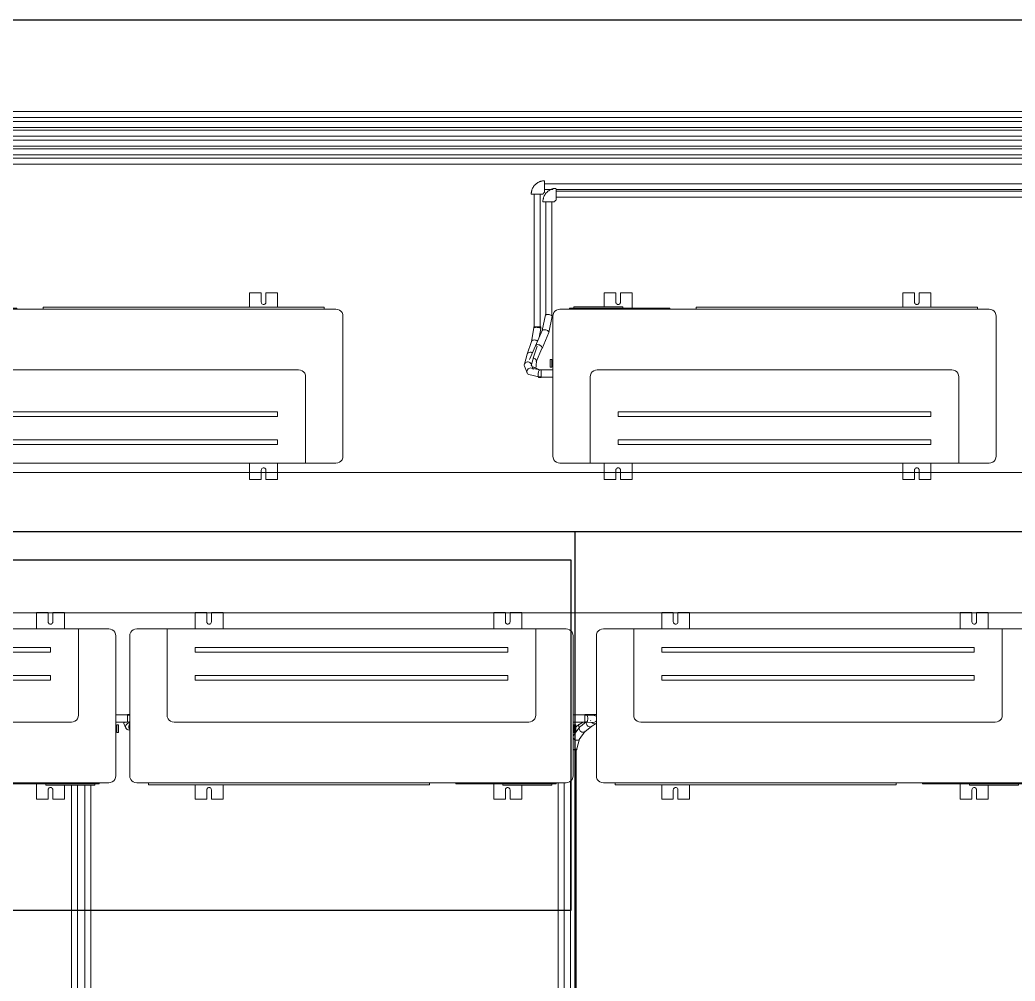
# Model space of a CAD drawing. Header units: millimetres. Extents: x 61345 to 69644, y 9491 to 29385.
# Drawn here: x 64851.9 to 65065.1, y 27063 to 27268.9 of the extents above; entities that cross this region are included whole.
import ezdxf

# ---------------------------------------------------------------- set-up
doc = ezdxf.new("R2010")
doc.units = ezdxf.units.MM
for name, color, linetype, lineweight in [('M-EQPM', 7, 'Continuous', 18), ('P-PIPE', 30, 'Continuous', 18), ('P-PIPE-CNTR', 3, 'Continuous', 18), ('S-BEAM', 8, 'Continuous', 18)]:
    doc.layers.add(name, color=color, linetype=linetype, lineweight=lineweight)

# ---------------------------------------------------------------- blocks, each defined once
blk = doc.blocks.new('Coude - Générique - Standard-V69-CVC TERASSE')
at = {"layer": 'P-PIPE'}
for p, q in [((-24797.2, 18530.7), (-24797.2, 18531.1)), ((-24825.8, 18502.5), (-24825.4, 18502.5)), ((-24797.2, 18506.1), (-24797.2, 18507.4))]:
    blk.add_line(p, q, dxfattribs=at)
for points in [[(-24797.2, 18531.1, 0), (-24798.4, 18531.1, 0), (-24799.5, 18531, 0), (-24800.6, 18530.9, 0), (-24801.8, 18530.8, 0), (-24802.9, 18530.5, 0), (-24804, 18530.3, 0), (-24805.1, 18530, 0), (-24806.2, 18529.7, 0), (-24807.3, 18529.3, 0), (-24808.4, 18528.9, 0), (-24809.4, 18528.4, 0), (-24810.4, 18527.9, 0), (-24811.4, 18527.3, 0), (-24812.4, 18526.7, 0), (-24813.4, 18526.1, 0), (-24814.3, 18525.5, 0), (-24815.2, 18524.8, 0), (-24816.1, 18524, 0), (-24816.9, 18523.2, 0), (-24817.7, 18522.4, 0), (-24818.5, 18521.6, 0), (-24819.3, 18520.7, 0), (-24820, 18519.8, 0), (-24820.7, 18518.9, 0), (-24821.3, 18518, 0), (-24821.9, 18517, 0), (-24822.5, 18516, 0), (-24823, 18515, 0), (-24823.5, 18513.9, 0), (-24823.9, 18512.9, 0), (-24824.3, 18511.8, 0), (-24824.6, 18510.7, 0), (-24824.9, 18509.6, 0), (-24825.2, 18508.5, 0), (-24825.4, 18507.4, 0), (-24825.6, 18506.2, 0), (-24825.7, 18505.1, 0), (-24825.8, 18504, 0), (-24825.8, 18502.8, 0), (-24825.8, 18502.5, 0)], [(-24797.2, 18531.1, 0), (-24797.2, 18530.7, 0), (-24797.2, 18529.4, 0), (-24797.2, 18527.4, 0), (-24797.2, 18524.8, 0), (-24797.2, 18521.7, 0), (-24797.2, 18518.4, 0), (-24797.2, 18515.1, 0)], [(-24797.2, 18514.7, 0), (-24797.2, 18512.1, 0), (-24797.2, 18509.4, 0), (-24797.2, 18507.4, 0), (-24797.2, 18506.1, 0)], [(-24800.9, 18502.5, 0), (-24802.1, 18502.5, 0), (-24804.1, 18502.5, 0), (-24806.8, 18502.5, 0), (-24809.8, 18502.5, 0), (-24813.1, 18502.5, 0), (-24816.4, 18502.5, 0), (-24819.5, 18502.5, 0), (-24822.1, 18502.5, 0), (-24824.1, 18502.5, 0), (-24825.4, 18502.5, 0), (-24825.8, 18502.5, 0)], [(-24800.4, 18502.5, 0), (-24800.4, 18502.6, 0), (-24800.4, 18502.8, 0), (-24800.4, 18502.9, 0), (-24800.4, 18503, 0), (-24800.4, 18503.1, 0), (-24800.3, 18503.3, 0), (-24800.3, 18503.4, 0), (-24800.3, 18503.5, 0), (-24800.2, 18503.6, 0), (-24800.2, 18503.7, 0), (-24800.1, 18503.9, 0), (-24800.1, 18504, 0), (-24800, 18504.1, 0), (-24799.9, 18504.2, 0), (-24799.9, 18504.3, 0), (-24799.8, 18504.4, 0), (-24799.7, 18504.5, 0), (-24799.6, 18504.6, 0), (-24799.5, 18504.7, 0), (-24799.4, 18504.8, 0), (-24799.4, 18504.9, 0), (-24799.3, 18505, 0), (-24799.2, 18505, 0), (-24799.1, 18505.1, 0), (-24798.9, 18505.2, 0), (-24798.8, 18505.3, 0), (-24798.7, 18505.3, 0), (-24798.6, 18505.4, 0), (-24798.5, 18505.4, 0), (-24798.4, 18505.5, 0), (-24798.3, 18505.5, 0), (-24798.1, 18505.6, 0), (-24798, 18505.6, 0), (-24797.9, 18505.6, 0), (-24797.8, 18505.7, 0), (-24797.6, 18505.7, 0), (-24797.5, 18505.7, 0), (-24797.4, 18505.7, 0), (-24797.3, 18505.7, 0), (-24797.2, 18505.7, 0)]]:
    blk.add_polyline3d(points, dxfattribs=at)
blk = doc.blocks.new('Coude - Générique - Standard-V70-CVC TERASSE')
at = {"layer": 'P-PIPE'}
for p, q in [((-24800.8, 18486.2), (-24800.4, 18486.2)), ((-24772.2, 18489.9), (-24772.2, 18491.2))]:
    blk.add_line(p, q, dxfattribs=at)
for points in [[(-24772.2, 18514.9, 0), (-24773.4, 18514.8, 0), (-24774.5, 18514.8, 0), (-24775.6, 18514.7, 0), (-24776.8, 18514.5, 0), (-24777.9, 18514.3, 0), (-24779, 18514, 0), (-24780.1, 18513.8, 0), (-24781.2, 18513.4, 0), (-24782.3, 18513, 0), (-24783.4, 18512.6, 0), (-24784.4, 18512.1, 0), (-24785.4, 18511.6, 0), (-24786.4, 18511.1, 0), (-24787.4, 18510.5, 0), (-24788.4, 18509.9, 0), (-24789.3, 18509.2, 0), (-24790.2, 18508.5, 0), (-24791.1, 18507.8, 0), (-24791.9, 18507, 0), (-24792.7, 18506.2, 0), (-24793.5, 18505.4, 0), (-24794.3, 18504.5, 0), (-24795, 18503.6, 0), (-24795.7, 18502.7, 0), (-24796.3, 18501.7, 0), (-24796.9, 18500.7, 0), (-24797.5, 18499.7, 0), (-24798, 18498.7, 0), (-24798.5, 18497.7, 0), (-24798.9, 18496.6, 0), (-24799.3, 18495.5, 0), (-24799.6, 18494.5, 0), (-24799.9, 18493.4, 0), (-24800.2, 18492.2, 0), (-24800.4, 18491.1, 0), (-24800.6, 18490, 0), (-24800.7, 18488.8, 0), (-24800.8, 18487.7, 0), (-24800.8, 18486.6, 0), (-24800.8, 18486.2, 0)], [(-24772.2, 18513.2, 0), (-24772.2, 18511.1, 0), (-24772.2, 18508.5, 0), (-24772.2, 18505.4, 0), (-24772.2, 18502.2, 0), (-24772.2, 18498.9, 0), (-24772.2, 18495.8, 0), (-24772.2, 18493.2, 0), (-24772.2, 18491.2, 0), (-24772.2, 18489.9, 0)], [(-24775.9, 18486.2, 0), (-24777.1, 18486.2, 0), (-24779.1, 18486.2, 0), (-24781.8, 18486.2, 0), (-24784.8, 18486.2, 0), (-24788.1, 18486.2, 0), (-24791.4, 18486.2, 0), (-24794.5, 18486.2, 0), (-24797.1, 18486.2, 0), (-24799.1, 18486.2, 0), (-24800.4, 18486.2, 0), (-24800.8, 18486.2, 0)], [(-24775.4, 18486.2, 0), (-24775.4, 18486.4, 0), (-24775.4, 18486.5, 0), (-24775.4, 18486.6, 0), (-24775.4, 18486.8, 0), (-24775.4, 18486.9, 0), (-24775.3, 18487, 0), (-24775.3, 18487.1, 0), (-24775.3, 18487.3, 0), (-24775.2, 18487.4, 0), (-24775.2, 18487.5, 0), (-24775.1, 18487.6, 0), (-24775.1, 18487.7, 0), (-24775, 18487.8, 0), (-24774.9, 18487.9, 0), (-24774.9, 18488.1, 0), (-24774.8, 18488.2, 0), (-24774.7, 18488.3, 0), (-24774.6, 18488.4, 0), (-24774.5, 18488.5, 0), (-24774.4, 18488.5, 0), (-24774.4, 18488.6, 0), (-24774.3, 18488.7, 0), (-24774.2, 18488.8, 0), (-24774.1, 18488.9, 0), (-24773.9, 18488.9, 0), (-24773.8, 18489, 0), (-24773.7, 18489.1, 0), (-24773.6, 18489.1, 0), (-24773.5, 18489.2, 0), (-24773.4, 18489.2, 0), (-24773.3, 18489.3, 0), (-24773.1, 18489.3, 0), (-24773, 18489.3, 0), (-24772.9, 18489.4, 0), (-24772.8, 18489.4, 0), (-24772.6, 18489.4, 0), (-24772.5, 18489.4, 0), (-24772.4, 18489.4, 0), (-24772.3, 18489.4, 0), (-24772.2, 18489.4, 0)]]:
    blk.add_polyline3d(points, dxfattribs=at)
blk = doc.blocks.new('HVAC_Air Conditioning_LG_VRF_Air_Source_HP_380_MV_S_12kW - Splite-Ext-V80-CVC TERASSE')
at = {"layer": 'M-EQPM'}
for p, q in [((-24644.4, 18291.1), (-24669.4, 18291.1)), ((-24669.4, 18291.1), (-24669.4, 18260.8)), ((-24644.4, 18271.1), (-24644.4, 18291.1)), ((-24609.4, 18291.1), (-24634.4, 18291.1)), ((-24634.4, 18291.1), (-24634.4, 18271.1)), ((-24609.4, 18258.1), (-24609.4, 18291.1)), ((-24004.4, 18291.1), (-24029.4, 18291.1)), ((-24029.4, 18291.1), (-24029.4, 18260.1)), ((-24004.4, 18271.1), (-24004.4, 18291.1)), ((-23969.4, 18291.1), (-23994.4, 18291.1)), ((-23994.4, 18291.1), (-23994.4, 18271.1)), ((-23969.4, 18260.1), (-23969.4, 18291.1)), ((-24743.6, 18258.1), (-24528.6, 18258.1)), ((-24743.6, 18258.1), (-24743.6, 18256.1)), ((-24734.3, 18260.8), (-24629.3, 18260.8)), ((-24734.3, 18260.8), (-24734.3, 18258.1)), ((-24629.3, 18258.1), (-24629.3, 18260.8)), ((-24528.6, 18256.1), (-24528.6, 18258.1)), ((-24472.2, 18260.1), (-23869.4, 18260.1)), ((-24472.2, 18260.1), (-24472.2, 18256.1)), ((-23869.4, 18256.1), (-23869.4, 18260.1)), ((-24779.4, 18241.1), (-24779.4, 17941.1)), ((-23844.4, 18256.1), (-24764.4, 18256.1)), ((-23829.4, 17941.1), (-23829.4, 18241.1)), ((-24781.4, 18148.1), (-24785.4, 18148.1)), ((-24785.4, 18148.1), (-24785.4, 18147.8)), ((-24785.4, 18147.8), (-24785.4, 18148.1)), ((-24781.4, 18148), (-24785.4, 18148)), ((-24785.4, 18148), (-24785.4, 18147.7)), ((-24785.4, 18132.1), (-24785.4, 18131.9)), ((-24785.4, 18132), (-24781.4, 18132)), ((-24785.4, 18131.9), (-24781.4, 18131.9)), ((-24781.4, 18148.1), (-24781.4, 18147.8)), ((-24781.4, 18147.8), (-24781.4, 18148.1)), ((-24781.4, 18147.7), (-24781.4, 18148)), ((-24781.4, 18131.9), (-24781.4, 18132.1)), ((-24779.4, 18126.2), (-24804.4, 18126.2)), ((-24804.4, 18110.3), (-24779.4, 18110.3)), ((-24699.4, 18111.1), (-24699.4, 17926.1)), ((-23924.4, 18126.1), (-24684.4, 18126.1)), ((-23909.4, 17926.1), (-23909.4, 18111.1)), ((-23969.4, 18036.1), (-24639.4, 18036.1)), ((-24639.4, 18036.1), (-24639.4, 18026.1)), ((-24639.4, 18026.1), (-23969.4, 18026.1)), ((-23969.4, 18026.1), (-23969.4, 18036.1)), ((-23969.4, 17976.1), (-24639.4, 17976.1)), ((-24639.4, 17976.1), (-24639.4, 17966.1)), ((-24639.4, 17966.1), (-23969.4, 17966.1)), ((-23969.4, 17966.1), (-23969.4, 17976.1)), ((-24764.4, 17926.1), (-24699.4, 17926.1)), ((-24699.4, 17926.1), (-23909.4, 17926.1)), ((-24669.4, 17926.1), (-24669.4, 17891.1)), ((-24609.4, 17891.1), (-24609.4, 17926.1)), ((-24029.4, 17926.1), (-24029.4, 17891.1)), ((-23969.4, 17891.1), (-23969.4, 17926.1)), ((-23909.4, 17926.1), (-23844.4, 17926.1)), ((-24644.4, 17891.1), (-24644.4, 17911.1)), ((-24634.4, 17911.1), (-24634.4, 17891.1)), ((-24004.4, 17891.1), (-24004.4, 17911.1)), ((-23994.4, 17911.1), (-23994.4, 17891.1)), ((-24669.4, 17891.1), (-24644.4, 17891.1)), ((-24634.4, 17891.1), (-24609.4, 17891.1)), ((-24029.4, 17891.1), (-24004.4, 17891.1)), ((-23994.4, 17891.1), (-23969.4, 17891.1))]:
    blk.add_line(p, q, dxfattribs=at)
for points in [[(-24634.4, 18271.1, 0), (-24634.6, 18269.8, 0), (-24635.1, 18268.6, 0), (-24635.9, 18267.5, 0), (-24636.9, 18266.7, 0), (-24638.1, 18266.2, 0), (-24639.4, 18266.1, 0), (-24640.7, 18266.2, 0), (-24641.9, 18266.7, 0), (-24643, 18267.5, 0), (-24643.7, 18268.6, 0), (-24644.2, 18269.8, 0), (-24644.4, 18271.1, 0)], [(-23994.4, 18271.1, 0), (-23994.6, 18269.8, 0), (-23995.1, 18268.6, 0), (-23995.9, 18267.5, 0), (-23996.9, 18266.7, 0), (-23998.1, 18266.2, 0), (-23999.4, 18266.1, 0), (-24000.7, 18266.2, 0), (-24001.9, 18266.7, 0), (-24003, 18267.5, 0), (-24003.7, 18268.6, 0), (-24004.2, 18269.8, 0), (-24004.4, 18271.1, 0)], [(-24764.4, 18256.1, 0), (-24768.3, 18255.5, 0), (-24771.9, 18254, 0), (-24775, 18251.7, 0), (-24777.4, 18248.6, 0), (-24778.9, 18244.9, 0), (-24779.4, 18241.1, 0)], [(-23829.4, 18241.1, 0), (-23829.9, 18244.9, 0), (-23831.4, 18248.6, 0), (-23833.8, 18251.7, 0), (-23836.9, 18254, 0), (-23840.5, 18255.5, 0), (-23844.4, 18256.1, 0)], [(-24785.4, 18131.9, 0), (-24785.4, 18132.1, 0), (-24785.4, 18132.9, 0), (-24785.4, 18134.2, 0), (-24785.4, 18135.9, 0), (-24785.4, 18137.8, 0), (-24785.4, 18139.9, 0), (-24785.4, 18142, 0), (-24785.4, 18144, 0), (-24785.4, 18145.6, 0), (-24785.4, 18146.9, 0), (-24785.4, 18147.7, 0), (-24785.4, 18148, 0)], [(-24781.4, 18148, 0), (-24781.4, 18147.7, 0), (-24781.4, 18146.9, 0), (-24781.4, 18145.6, 0), (-24781.4, 18144, 0), (-24781.4, 18142, 0), (-24781.4, 18139.9, 0), (-24781.4, 18137.8, 0), (-24781.4, 18135.9, 0), (-24781.4, 18134.2, 0), (-24781.4, 18132.9, 0), (-24781.4, 18132.1, 0), (-24781.4, 18131.9, 0)], [(-24804.4, 18110.3, 0), (-24804.4, 18110.6, 0), (-24804.4, 18111.4, 0), (-24804.4, 18112.7, 0), (-24804.4, 18114.3, 0), (-24804.4, 18116.2, 0), (-24804.4, 18118.3, 0), (-24804.4, 18120.3, 0), (-24804.4, 18122.3, 0), (-24804.4, 18123.9, 0), (-24804.4, 18125.2, 0), (-24804.4, 18126, 0), (-24804.4, 18126.2, 0)], [(-24684.4, 18126.1, 0), (-24688.3, 18125.5, 0), (-24691.9, 18124, 0), (-24695, 18121.7, 0), (-24697.4, 18118.6, 0), (-24698.9, 18114.9, 0), (-24699.4, 18111.1, 0)], [(-23909.4, 18111.1, 0), (-23909.9, 18114.9, 0), (-23911.4, 18118.6, 0), (-23913.8, 18121.7, 0), (-23916.9, 18124, 0), (-23920.5, 18125.5, 0), (-23924.4, 18126.1, 0)], [(-24779.4, 17941.1, 0), (-24778.9, 17937.2, 0), (-24777.4, 17933.6, 0), (-24775, 17930.5, 0), (-24771.9, 17928.1, 0), (-24768.3, 17926.6, 0), (-24764.4, 17926.1, 0)], [(-23844.4, 17926.1, 0), (-23840.5, 17926.6, 0), (-23836.9, 17928.1, 0), (-23833.8, 17930.5, 0), (-23831.4, 17933.6, 0), (-23829.9, 17937.2, 0), (-23829.4, 17941.1, 0)], [(-24644.4, 17911.1, 0), (-24644.2, 17912.4, 0), (-24643.7, 17913.6, 0), (-24643, 17914.6, 0), (-24641.9, 17915.4, 0), (-24640.7, 17915.9, 0), (-24639.4, 17916.1, 0), (-24638.1, 17915.9, 0), (-24636.9, 17915.4, 0), (-24635.9, 17914.6, 0), (-24635.1, 17913.6, 0), (-24634.6, 17912.4, 0), (-24634.4, 17911.1, 0)], [(-24004.4, 17911.1, 0), (-24004.2, 17912.4, 0), (-24003.7, 17913.6, 0), (-24003, 17914.6, 0), (-24001.9, 17915.4, 0), (-24000.7, 17915.9, 0), (-23999.4, 17916.1, 0), (-23998.1, 17915.9, 0), (-23996.9, 17915.4, 0), (-23995.9, 17914.6, 0), (-23995.1, 17913.6, 0), (-23994.6, 17912.4, 0), (-23994.4, 17911.1, 0)]]:
    blk.add_polyline3d(points, dxfattribs=at)
blk = doc.blocks.new('HVAC_Air Conditioning_LG_VRF_Air_Source_HP_380_MV_S_12kW - Splite-Ext-V79-CVC TERASSE')
at = {"layer": 'M-EQPM'}
for p, q in [((-19735.1, 18291.1), (-19760.1, 18291.1)), ((-19760.1, 18291.1), (-19760.1, 18260.8)), ((-19735.1, 18271.1), (-19735.1, 18291.1)), ((-19700.1, 18291.1), (-19725.1, 18291.1)), ((-19725.1, 18291.1), (-19725.1, 18271.1)), ((-19700.1, 18258.1), (-19700.1, 18291.1)), ((-19095.1, 18291.1), (-19120.1, 18291.1)), ((-19120.1, 18291.1), (-19120.1, 18260.1)), ((-19095.1, 18271.1), (-19095.1, 18291.1)), ((-19060.1, 18291.1), (-19085.1, 18291.1)), ((-19085.1, 18291.1), (-19085.1, 18271.1)), ((-19060.1, 18260.1), (-19060.1, 18291.1)), ((-19834.2, 18258.1), (-19619.2, 18258.1)), ((-19834.2, 18258.1), (-19834.2, 18256.1)), ((-19825, 18260.8), (-19720, 18260.8)), ((-19825, 18260.8), (-19825, 18258.1)), ((-19720, 18258.1), (-19720, 18260.8)), ((-19619.2, 18256.1), (-19619.2, 18258.1)), ((-19562.8, 18260.1), (-18960.1, 18260.1)), ((-19562.8, 18260.1), (-19562.8, 18256.1)), ((-18960.1, 18256.1), (-18960.1, 18260.1)), ((-19870.1, 18241.1), (-19870.1, 17941.1)), ((-18935.1, 18256.1), (-19855.1, 18256.1)), ((-18920.1, 17941.1), (-18920.1, 18241.1)), ((-19872.1, 18148.1), (-19876.1, 18148.1)), ((-19876.1, 18148.1), (-19876.1, 18147.8)), ((-19876.1, 18147.8), (-19876.1, 18148.1)), ((-19872.1, 18148), (-19876.1, 18148)), ((-19876.1, 18148), (-19876.1, 18147.7)), ((-19876.1, 18132.1), (-19876.1, 18131.9)), ((-19876.1, 18132), (-19872.1, 18132)), ((-19876.1, 18131.9), (-19872.1, 18131.9)), ((-19872.1, 18148.1), (-19872.1, 18147.8)), ((-19872.1, 18147.8), (-19872.1, 18148.1)), ((-19872.1, 18147.7), (-19872.1, 18148)), ((-19872.1, 18131.9), (-19872.1, 18132.1)), ((-19870.1, 18126.2), (-19895.1, 18126.2)), ((-19895.1, 18110.3), (-19870.1, 18110.3)), ((-19790.1, 18111.1), (-19790.1, 17926.1)), ((-19015.1, 18126.1), (-19775.1, 18126.1)), ((-19000.1, 17926.1), (-19000.1, 18111.1)), ((-19060.1, 18036.1), (-19730.1, 18036.1)), ((-19730.1, 18036.1), (-19730.1, 18026.1)), ((-19730.1, 18026.1), (-19060.1, 18026.1)), ((-19060.1, 18026.1), (-19060.1, 18036.1)), ((-19060.1, 17976.1), (-19730.1, 17976.1)), ((-19730.1, 17976.1), (-19730.1, 17966.1)), ((-19730.1, 17966.1), (-19060.1, 17966.1)), ((-19060.1, 17966.1), (-19060.1, 17976.1)), ((-19855.1, 17926.1), (-19790.1, 17926.1)), ((-19790.1, 17926.1), (-19000.1, 17926.1)), ((-19760.1, 17926.1), (-19760.1, 17891.1)), ((-19700.1, 17891.1), (-19700.1, 17926.1)), ((-19120.1, 17926.1), (-19120.1, 17891.1)), ((-19060.1, 17891.1), (-19060.1, 17926.1)), ((-19000.1, 17926.1), (-18935.1, 17926.1)), ((-19735.1, 17891.1), (-19735.1, 17911.1)), ((-19725.1, 17911.1), (-19725.1, 17891.1)), ((-19095.1, 17891.1), (-19095.1, 17911.1)), ((-19085.1, 17911.1), (-19085.1, 17891.1)), ((-19760.1, 17891.1), (-19735.1, 17891.1)), ((-19725.1, 17891.1), (-19700.1, 17891.1)), ((-19120.1, 17891.1), (-19095.1, 17891.1)), ((-19085.1, 17891.1), (-19060.1, 17891.1))]:
    blk.add_line(p, q, dxfattribs=at)
for points in [[(-19725.1, 18271.1, 0), (-19725.2, 18269.8, 0), (-19725.7, 18268.6, 0), (-19726.5, 18267.5, 0), (-19727.6, 18266.7, 0), (-19728.8, 18266.2, 0), (-19730.1, 18266.1, 0), (-19731.4, 18266.2, 0), (-19732.6, 18266.7, 0), (-19733.6, 18267.5, 0), (-19734.4, 18268.6, 0), (-19734.9, 18269.8, 0), (-19735.1, 18271.1, 0)], [(-19085.1, 18271.1, 0), (-19085.2, 18269.8, 0), (-19085.7, 18268.6, 0), (-19086.5, 18267.5, 0), (-19087.6, 18266.7, 0), (-19088.8, 18266.2, 0), (-19090.1, 18266.1, 0), (-19091.4, 18266.2, 0), (-19092.6, 18266.7, 0), (-19093.6, 18267.5, 0), (-19094.4, 18268.6, 0), (-19094.9, 18269.8, 0), (-19095.1, 18271.1, 0)], [(-19855.1, 18256.1, 0), (-19858.9, 18255.5, 0), (-19862.6, 18254, 0), (-19865.7, 18251.7, 0), (-19868.1, 18248.6, 0), (-19869.6, 18244.9, 0), (-19870.1, 18241.1, 0)], [(-18920.1, 18241.1, 0), (-18920.6, 18244.9, 0), (-18922.1, 18248.6, 0), (-18924.5, 18251.7, 0), (-18927.6, 18254, 0), (-18931.2, 18255.5, 0), (-18935.1, 18256.1, 0)], [(-19876.1, 18131.9, 0), (-19876.1, 18132.1, 0), (-19876.1, 18132.9, 0), (-19876.1, 18134.2, 0), (-19876.1, 18135.9, 0), (-19876.1, 18137.8, 0), (-19876.1, 18139.9, 0), (-19876.1, 18142, 0), (-19876.1, 18144, 0), (-19876.1, 18145.6, 0), (-19876.1, 18146.9, 0), (-19876.1, 18147.7, 0), (-19876.1, 18148, 0)], [(-19872.1, 18148, 0), (-19872.1, 18147.7, 0), (-19872.1, 18146.9, 0), (-19872.1, 18145.6, 0), (-19872.1, 18144, 0), (-19872.1, 18142, 0), (-19872.1, 18139.9, 0), (-19872.1, 18137.8, 0), (-19872.1, 18135.9, 0), (-19872.1, 18134.2, 0), (-19872.1, 18132.9, 0), (-19872.1, 18132.1, 0), (-19872.1, 18131.9, 0)], [(-19895.1, 18110.3, 0), (-19895.1, 18110.6, 0), (-19895.1, 18111.4, 0), (-19895.1, 18112.7, 0), (-19895.1, 18114.3, 0), (-19895.1, 18116.2, 0), (-19895.1, 18118.3, 0), (-19895.1, 18120.3, 0), (-19895.1, 18122.3, 0), (-19895.1, 18123.9, 0), (-19895.1, 18125.2, 0), (-19895.1, 18126, 0), (-19895.1, 18126.2, 0)], [(-19775.1, 18126.1, 0), (-19778.9, 18125.5, 0), (-19782.6, 18124, 0), (-19785.7, 18121.7, 0), (-19788.1, 18118.6, 0), (-19789.6, 18114.9, 0), (-19790.1, 18111.1, 0)], [(-19000.1, 18111.1, 0), (-19000.6, 18114.9, 0), (-19002.1, 18118.6, 0), (-19004.5, 18121.7, 0), (-19007.6, 18124, 0), (-19011.2, 18125.5, 0), (-19015.1, 18126.1, 0)], [(-19870.1, 17941.1, 0), (-19869.6, 17937.2, 0), (-19868.1, 17933.6, 0), (-19865.7, 17930.5, 0), (-19862.6, 17928.1, 0), (-19858.9, 17926.6, 0), (-19855.1, 17926.1, 0)], [(-18935.1, 17926.1, 0), (-18931.2, 17926.6, 0), (-18927.6, 17928.1, 0), (-18924.5, 17930.5, 0), (-18922.1, 17933.6, 0), (-18920.6, 17937.2, 0), (-18920.1, 17941.1, 0)], [(-19735.1, 17911.1, 0), (-19734.9, 17912.4, 0), (-19734.4, 17913.6, 0), (-19733.6, 17914.6, 0), (-19732.6, 17915.4, 0), (-19731.4, 17915.9, 0), (-19730.1, 17916.1, 0), (-19728.8, 17915.9, 0), (-19727.6, 17915.4, 0), (-19726.5, 17914.6, 0), (-19725.7, 17913.6, 0), (-19725.2, 17912.4, 0), (-19725.1, 17911.1, 0)], [(-19095.1, 17911.1, 0), (-19094.9, 17912.4, 0), (-19094.4, 17913.6, 0), (-19093.6, 17914.6, 0), (-19092.6, 17915.4, 0), (-19091.4, 17915.9, 0), (-19090.1, 17916.1, 0), (-19088.8, 17915.9, 0), (-19087.6, 17915.4, 0), (-19086.5, 17914.6, 0), (-19085.7, 17913.6, 0), (-19085.2, 17912.4, 0), (-19085.1, 17911.1, 0)]]:
    blk.add_polyline3d(points, dxfattribs=at)
blk = doc.blocks.new('terrace')
at = {"layer": 'S-BEAM'}
for p, q in [((-29765.2, 17905.8), (-18015.2, 17905.8)), ((-18015.2, 17605.8), (-29765.2, 17605.8))]:
    blk.add_line(p, q, dxfattribs=at)

msp = doc.modelspace()

# ---------------------------------------------------------------- linework, layer by layer
at = {"color": 5, "lineweight": 30}
for points in [[(64541.37, 27268.88), (65708.74, 27268.88), (65708.74, 27159.18), (64541.37, 27159.18)], [(65708.74, 27159.18), (64970.8, 27159.18), (64970.8, 27051.55), (65708.74, 27051.55)]]:
    msp.add_lwpolyline(points, close=True, dxfattribs=at)
at = {"color": 94, "lineweight": 30}
msp.add_lwpolyline([(64549.86, 27153.22), (64969.92, 27153.22), (64969.92, 27078.07), (64549.86, 27078.07)], close=True, dxfattribs=at)
at = {"layer": 'P-PIPE'}
for p, q in [((65833.28, 27249.26), (64563.46, 27249.26)), ((64563.46, 27247.99), (65833.28, 27247.99)), ((65831.28, 27247.13), (64565.21, 27247.13)), ((64565.21, 27245.86), (65831.28, 27245.86)), ((65829.03, 27245.26), (64691.71, 27245.26)), ((64691.71, 27243.99), (65829.03, 27243.99)), ((65827.16, 27243.13), (64693.71, 27243.13)), ((64693.71, 27241.86), (65827.16, 27241.86)), ((65825.41, 27241.26), (64821.49, 27241.26)), ((64821.49, 27239.99), (65825.41, 27239.99)), ((65823.28, 27239.26), (64823.74, 27239.26)), ((64823.74, 27237.99), (65823.28, 27237.99)), ((65820.19, 27233.79), (64964.31, 27233.79)), ((64962.08, 27231.56), (64962.08, 27203.15)), ((64963.35, 27203.15), (64963.35, 27231.56)), ((64964.31, 27232.52), (64966.1, 27232.52)), ((64966.81, 27232.52), (65817.94, 27232.52)), ((65817.94, 27232.16), (64966.81, 27232.16)), ((64966.81, 27230.89), (65817.94, 27230.89)), ((64964.58, 27229.94), (64964.58, 27205.53)), ((64965.85, 27205.53), (64965.85, 27229.94)), ((64971.1, 26946.35), (64971.1, 27112.5)), ((64862.94, 27104.97), (64862.94, 26999.15)), ((64864.21, 26999.15), (64864.21, 27104.97)), ((64865.77, 27104.97), (64865.77, 27000.64)), ((64867.04, 27000.64), (64867.04, 27104.97)), ((64967.2, 27105.44), (64967.2, 26945.2)), ((64968.47, 26945.2), (64968.47, 27105.44)), ((64969.83, 27105.78), (64969.83, 26946.35))]:
    msp.add_line(p, q, dxfattribs=at)
at = {"layer": 'P-PIPE', "color": 30}
for p, q in [((64964.48, 27205.68), (64963.8, 27202.34)), ((64965.25, 27201.92), (64965.95, 27205.38)), ((64961.97, 27202.9), (64961.5, 27199.97)), ((64961.97, 27203.15), (64961.97, 27202.9)), ((64963.47, 27202.78), (64963.47, 27203.15)), ((64963.81, 27202.37), (64962.38, 27199.07)), ((64963.16, 27200.83), (64963.47, 27202.78)), ((64963.76, 27198.47), (64965.24, 27201.89)), ((64961.51, 27200.02), (64960.59, 27197.28)), ((64962.38, 27199.07), (64961.09, 27196.12)), ((64961.5, 27199.97), (64961.51, 27200.02)), ((64962.01, 27196.81), (64962.74, 27198.96)), ((64960.58, 27197.25), (64959.97, 27195.11)), ((64961.43, 27194.77), (64962.02, 27196.83)), ((64962.51, 27195.62), (64963.75, 27198.47)), ((64963.76, 27198.47), (64963.75, 27198.47)), ((64959.98, 27194.71), (64960.54, 27193.24)), ((64961.3, 27194.33), (64961.48, 27194.31)), ((64961.87, 27193.97), (64961.41, 27195.17)), ((64961.68, 27194.44), (64961.82, 27194.46)), ((64961.76, 27196.45), (64961.96, 27196.41)), ((64963.22, 27193.9), (64962.19, 27194.41)), ((64962.42, 27194.06), (64962.54, 27195.76)), ((64962.52, 27195.94), (64962.54, 27195.82)), ((64960.93, 27192.9), (64963.09, 27192.39)), ((64963.28, 27193.89), (64961.47, 27194.31)), ((64962.72, 27192.48), (64963.05, 27192.32)), ((64963.06, 27192.31), (64963.01, 27192.36)), ((64963.08, 27192.31), (64963.59, 27192.31)), ((64963.11, 27192.39), (64963.59, 27192.39)), ((64963.22, 27193.88), (64963.29, 27193.89)), ((64963.59, 27193.89), (64963.26, 27193.89)), ((64875.4, 27120.04), (64874.9, 27120.04)), ((64875.32, 27119.96), (64874.9, 27119.96)), ((64875.25, 27119.93), (64875.31, 27119.96)), ((64875.31, 27119.96), (64875.37, 27119.94)), ((64973.36, 27120.04), (64972.9, 27120.04)), ((64973.32, 27119.96), (64972.9, 27119.96)), ((64974.91, 27119.89), (64973.33, 27119.96)), ((64975.21, 27120.07), (64973.36, 27120.04)), ((64973.36, 27120.04), (64973.36, 27120.04)), ((64974.9, 27119.89), (64975.09, 27119.86)), ((64874.15, 27118.43), (64874.15, 27118.23)), ((64874.16, 27118.16), (64874.57, 27117.17)), ((64874.17, 27118.14), (64874.16, 27118.16)), ((64874.9, 27118.54), (64875.05, 27118.54)), ((64874.9, 27118.46), (64875.26, 27118.46)), ((64875.26, 27118.46), (64875.2, 27118.49)), ((64875.25, 27118.46), (64875.4, 27118.45)), ((64971.68, 27117.92), (64971, 27117.39)), ((64972.59, 27118.42), (64971.69, 27117.93)), ((64973.22, 27118.51), (64971.97, 27117.53)), ((64972.9, 27118.54), (64973.01, 27118.54)), ((64972.9, 27118.46), (64973.29, 27118.46)), ((64972.93, 27116.38), (64974.43, 27117.55)), ((64973.28, 27118.46), (64974.77, 27118.39)), ((64974.17, 27118.8), (64974.21, 27118.71)), ((64974.39, 27117.53), (64975.4, 27118.21)), ((64875.12, 27116.77), (64875.4, 27116.75)), ((64970.6, 27117.08), (64970.4, 27116.92)), ((64971.87, 27117.43), (64970.42, 27115.5)), ((64971.72, 27114.73), (64973.04, 27116.48)), ((64971.21, 27112.71), (64971.77, 27114.85)), ((64971.21, 27112.5), (64971.21, 27112.72))]:
    msp.add_line(p, q, dxfattribs=at)
for points in [[(64964.48, 27205.68, 0), (64964.52, 27205.73, 0), (64964.6, 27205.77, 0), (64964.73, 27205.79, 0), (64964.89, 27205.79, 0), (64965.07, 27205.78, 0), (64965.26, 27205.75, 0)], [(64965.26, 27205.75, 0), (64965.45, 27205.7, 0), (64965.63, 27205.64, 0), (64965.77, 27205.58, 0), (64965.88, 27205.51, 0), (64965.94, 27205.44, 0), (64965.95, 27205.38, 0)], [(64962.07, 27203.15, 0), (64961.99, 27203.15, 0), (64961.97, 27203.15, 0)], [(64961.97, 27203.15, 0), (64961.99, 27203.15, 0), (64962.07, 27203.15, 0), (64962.19, 27203.15, 0), (64962.34, 27203.15, 0), (64962.52, 27203.15, 0), (64962.72, 27203.15, 0)], [(64961.97, 27202.9, 0), (64961.99, 27202.94, 0), (64962.07, 27202.98, 0), (64962.19, 27203.01, 0), (64962.34, 27203.02, 0), (64962.52, 27203.03, 0), (64962.72, 27203.02, 0)], [(64962.72, 27203.15, 0), (64962.91, 27203.15, 0), (64963.09, 27203.15, 0), (64963.25, 27203.15, 0), (64963.37, 27203.15, 0), (64963.44, 27203.15, 0), (64963.47, 27203.15, 0)], [(64962.72, 27203.02, 0), (64962.91, 27203, 0), (64963.09, 27202.97, 0), (64963.25, 27202.93, 0), (64963.37, 27202.88, 0), (64963.44, 27202.83, 0), (64963.47, 27202.78, 0)], [(64963.47, 27203.15, 0), (64963.44, 27203.15, 0), (64963.37, 27203.15, 0)], [(64963.8, 27202.34, 0), (64963.84, 27202.42, 0), (64963.93, 27202.48, 0), (64964.06, 27202.51, 0), (64964.22, 27202.52, 0), (64964.4, 27202.51, 0), (64964.59, 27202.46, 0)], [(64964.59, 27202.46, 0), (64964.78, 27202.4, 0), (64964.94, 27202.31, 0), (64965.08, 27202.22, 0), (64965.18, 27202.11, 0), (64965.24, 27202.01, 0), (64965.25, 27201.92, 0)], [(64961.54, 27200.07, 0), (64961.62, 27200.17, 0), (64961.75, 27200.25, 0), (64961.91, 27200.3, 0), (64962.09, 27200.32, 0), (64962.28, 27200.3, 0)], [(64962.28, 27200.3, 0), (64962.47, 27200.25, 0), (64962.65, 27200.17, 0), (64962.79, 27200.06, 0)], [(64962.36, 27199.03, 0), (64962.42, 27199.14, 0), (64962.52, 27199.23, 0), (64962.66, 27199.29, 0), (64962.83, 27199.31, 0), (64963.01, 27199.29, 0), (64963.19, 27199.24, 0)], [(64963.19, 27199.24, 0), (64963.37, 27199.16, 0), (64963.53, 27199.05, 0), (64963.65, 27198.92, 0), (64963.74, 27198.79, 0), (64963.78, 27198.65, 0), (64963.77, 27198.52, 0)], [(64960.57, 27197.19, 0), (64960.62, 27197.35, 0), (64960.71, 27197.48, 0), (64960.85, 27197.59, 0), (64961.02, 27197.66, 0), (64961.21, 27197.69, 0), (64961.4, 27197.67, 0)], [(64961.4, 27197.67, 0), (64961.59, 27197.61, 0), (64961.75, 27197.52, 0)], [(64959.95, 27195.04, 0), (64960.01, 27195.21, 0), (64960.11, 27195.37, 0), (64960.25, 27195.5, 0), (64960.42, 27195.58, 0), (64960.61, 27195.63, 0), (64960.81, 27195.63, 0)], [(64959.99, 27194.68, 0), (64959.95, 27194.86, 0), (64959.95, 27195.04, 0)], [(64960.5, 27193.58, 0), (64960.55, 27193.76, 0), (64960.65, 27193.94, 0), (64960.78, 27194.1, 0), (64960.94, 27194.22, 0), (64961.12, 27194.3, 0), (64961.3, 27194.33, 0)], [(64960.81, 27195.63, 0), (64961, 27195.58, 0), (64961.17, 27195.48, 0), (64961.31, 27195.36, 0), (64961.4, 27195.2, 0)], [(64961.82, 27194.46, 0), (64962.01, 27194.46, 0), (64962.17, 27194.41, 0)], [(64961.96, 27196.41, 0), (64962.14, 27196.34, 0), (64962.3, 27196.24, 0), (64962.42, 27196.12, 0), (64962.51, 27195.97, 0)], [(64960.93, 27192.9, 0), (64960.92, 27192.9, 0), (64960.77, 27192.97, 0), (64960.64, 27193.07, 0), (64960.55, 27193.22, 0), (64960.5, 27193.39, 0), (64960.5, 27193.58, 0)], [(64962.92, 27193.01, 0), (64962.94, 27193.2, 0), (64962.97, 27193.39, 0), (64963.02, 27193.57, 0), (64963.08, 27193.71, 0), (64963.15, 27193.82, 0), (64963.22, 27193.88, 0)], [(64963.09, 27192.39, 0), (64963.09, 27192.39, 0), (64963.03, 27192.43, 0), (64962.98, 27192.52, 0), (64962.94, 27192.66, 0), (64962.92, 27192.82, 0), (64962.92, 27193.01, 0)], [(64963.59, 27192.36, 0), (64963.59, 27192.31, 0), (64963.59, 27192.32, 0)], [(64874.9, 27119.99, 0), (64874.9, 27120.04, 0), (64874.9, 27120.04, 0), (64874.9, 27119.99, 0)], [(64973.25, 27119.94, 0), (64973.32, 27119.96, 0), (64973.39, 27119.94, 0)], [(64973.36, 27120.04, 0), (64973.44, 27120.02, 0), (64973.51, 27119.94, 0)], [(64973.39, 27119.94, 0), (64973.45, 27119.86, 0), (64973.51, 27119.74, 0), (64973.54, 27119.58, 0), (64973.57, 27119.4, 0), (64973.57, 27119.21, 0), (64973.56, 27119.01, 0)], [(64975.09, 27119.86, 0), (64975.26, 27119.77, 0), (64975.4, 27119.65, 0)], [(64975.21, 27120.07, 0), (64975.22, 27120.07, 0), (64975.4, 27120.05, 0)], [(64874.15, 27118.23, 0), (64874.17, 27118.33, 0), (64874.25, 27118.43, 0)], [(64874.53, 27117.3, 0), (64874.51, 27117.49, 0), (64874.55, 27117.69, 0), (64874.63, 27117.87, 0), (64874.76, 27118.03, 0), (64874.92, 27118.15, 0), (64875.1, 27118.23, 0)], [(64875.1, 27118.23, 0), (64875.28, 27118.26, 0), (64875.35, 27118.25, 0)], [(64875.22, 27117.25, 0), (64875.18, 27117.44, 0), (64875.2, 27117.64, 0), (64875.26, 27117.82, 0), (64875.37, 27117.98, 0)], [(64875.39, 27118.57, 0), (64875.33, 27118.49, 0), (64875.26, 27118.46, 0)], [(64971.73, 27117.31, 0), (64971.66, 27117.48, 0), (64971.62, 27117.63, 0), (64971.61, 27117.77, 0), (64971.64, 27117.87, 0), (64971.69, 27117.93, 0)], [(64973.56, 27119.01, 0), (64973.53, 27118.83, 0), (64973.48, 27118.68, 0), (64973.42, 27118.56, 0), (64973.36, 27118.49, 0), (64973.29, 27118.46, 0), (64973.22, 27118.49, 0)], [(64973.74, 27117.47, 0), (64973.57, 27117.56, 0), (64973.43, 27117.7, 0), (64973.33, 27117.86, 0), (64973.27, 27118.05, 0), (64973.25, 27118.24, 0), (64973.29, 27118.43, 0)], [(64974.45, 27117.57, 0), (64974.29, 27117.47, 0), (64974.11, 27117.42, 0), (64973.93, 27117.42, 0), (64973.74, 27117.47, 0)], [(64974.73, 27118.13, 0), (64974.55, 27118.22, 0), (64974.41, 27118.36, 0)], [(64975.4, 27118.21, 0), (64975.3, 27118.15, 0), (64975.11, 27118.1, 0), (64974.92, 27118.09, 0), (64974.73, 27118.13, 0)], [(64975.4, 27118.69, 0), (64975.31, 27118.59, 0), (64975.15, 27118.48, 0), (64974.97, 27118.41, 0), (64974.78, 27118.39, 0)], [(64875.12, 27116.77, 0), (64875.01, 27116.79, 0), (64874.84, 27116.86, 0), (64874.69, 27116.97, 0), (64874.59, 27117.12, 0), (64874.53, 27117.3, 0)], [(64875.4, 27116.94, 0), (64875.3, 27117.07, 0), (64875.22, 27117.25, 0)], [(64972.27, 27116.31, 0), (64972.1, 27116.41, 0), (64971.95, 27116.54, 0), (64971.84, 27116.7, 0), (64971.77, 27116.88, 0), (64971.75, 27117.06, 0), (64971.77, 27117.24, 0)], [(64971.77, 27117.24, 0), (64971.84, 27117.39, 0), (64971.96, 27117.52, 0)], [(64972.95, 27116.39, 0), (64972.8, 27116.3, 0), (64972.63, 27116.26, 0), (64972.45, 27116.26, 0), (64972.27, 27116.31, 0)], [(64970.98, 27114.61, 0), (64970.8, 27114.68, 0), (64970.64, 27114.79, 0), (64970.5, 27114.92, 0), (64970.41, 27115.07, 0)], [(64971.73, 27114.76, 0), (64971.64, 27114.66, 0), (64971.51, 27114.59, 0), (64971.35, 27114.56, 0), (64971.17, 27114.56, 0), (64970.98, 27114.61, 0)], [(64971.21, 27112.72, 0), (64971.19, 27112.68, 0), (64971.11, 27112.64, 0), (64970.99, 27112.62, 0), (64970.84, 27112.61, 0), (64970.66, 27112.61, 0), (64970.46, 27112.63, 0)], [(64971.21, 27112.5, 0), (64971.19, 27112.5, 0), (64971.11, 27112.5, 0), (64970.99, 27112.5, 0), (64970.84, 27112.5, 0), (64970.66, 27112.5, 0), (64970.46, 27112.5, 0)], [(64971.11, 27112.5, 0), (64971.19, 27112.5, 0), (64971.21, 27112.5, 0)]]:
    msp.add_polyline3d(points, dxfattribs=at)
at = {"layer": 'P-PIPE'}
for points in [[(64962.72, 27203.15, 0), (64962.55, 27203.15, 0), (64962.4, 27203.15, 0), (64962.27, 27203.15, 0), (64962.17, 27203.15, 0), (64962.1, 27203.15, 0), (64962.08, 27203.15, 0)], [(64963.35, 27203.15, 0), (64963.33, 27203.15, 0), (64963.27, 27203.15, 0), (64963.17, 27203.15, 0), (64963.04, 27203.15, 0), (64962.88, 27203.15, 0), (64962.72, 27203.15, 0)], [(64970.46, 27112.5, 0), (64970.63, 27112.5, 0), (64970.78, 27112.5, 0), (64970.91, 27112.5, 0), (64971.01, 27112.5, 0), (64971.08, 27112.5, 0), (64971.1, 27112.5, 0)]]:
    msp.add_polyline3d(points, dxfattribs=at)
at = {"layer": 'P-PIPE-CNTR', "color": 30}
for points in [[(64962.72, 27203.15), (64962.72, 27203.11), (64962.72, 27203.06), (64962.72, 27203.01)], [(64970.46, 27112.5), (64970.46, 27112.55), (64970.46, 27112.59), (64970.47, 27112.64)]]:
    msp.add_open_spline(points, degree=3, dxfattribs=at)

# ---------------------------------------------------------------- block references
at = {"layer": 'M-EQPM', "xscale": 0.1, "yscale": 0.1, "zscale": 0.1}
for name, p in [('HVAC_Air Conditioning_LG_VRF_Air_Source_HP_380_MV_S_12kW - Splite-Ext-V79-CVC TERASSE', (66813.1, 25381.31)), ('HVAC_Air Conditioning_LG_VRF_Air_Source_HP_380_MV_S_12kW - Splite-Ext-V80-CVC TERASSE', (67444.03, 25381.31))]:
    msp.add_blockref(name, p, dxfattribs=at)
at = {"layer": 'M-EQPM', "xscale": 0.1, "yscale": 0.1, "zscale": 0.1, "rotation": 180}
for name, p in [('HVAC_Air Conditioning_LG_VRF_Air_Source_HP_380_MV_S_12kW - Splite-Ext-V79-CVC TERASSE', (62885.39, 28931.04)), ('HVAC_Air Conditioning_LG_VRF_Air_Source_HP_380_MV_S_12kW - Splite-Ext-V79-CVC TERASSE', (62983.39, 28931.04)), ('HVAC_Air Conditioning_LG_VRF_Air_Source_HP_380_MV_S_12kW - Splite-Ext-V80-CVC TERASSE', (62592.46, 28931.04))]:
    msp.add_blockref(name, p, dxfattribs=at)
at = {"layer": 'P-PIPE', "xscale": 0.1, "yscale": 0.1, "zscale": 0.1}
for name in ['Coude - Générique - Standard-V69-CVC TERASSE', 'Coude - Générique - Standard-V70-CVC TERASSE']:
    msp.add_blockref(name, (67444.03, 25381.31), dxfattribs=at)
at = {"layer": 'S-BEAM', "xscale": 0.1, "yscale": 0.1, "zscale": 0.1}
msp.add_blockref('terrace', (67444.03, 25381.31), dxfattribs=at)

doc.saveas('drawing.dxf')
